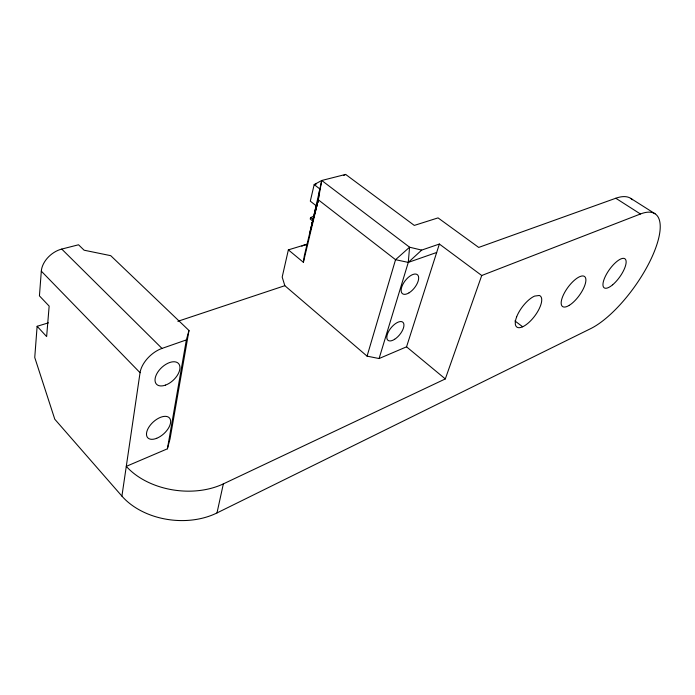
<?xml version="1.0" encoding="UTF-8"?>
<svg xmlns="http://www.w3.org/2000/svg" width="695" height="695" viewBox="0 0 695 695"><rect width="100%" height="100%" fill="white"/><g stroke="black" fill="none" stroke-linecap="round" stroke-linejoin="round"><path stroke-width="1.04" d="M48.407 322.854L37.122 326.285L34.75 357.499L54.792 419.241L121.912 496.108A66.06 47.051 6.5 0 0 216.988 512.936L590.559 328.692A71.489 25.446 -54.4 0 0 652.979 254.77A71.489 25.446 -54.4 0 0 640.434 213.99L615.796 198.249L478.707 247.429L438.041 217.891L414.298 225.415L345.641 174.419L321.75 180.483L314.175 184.601L310.3 201.159L315.808 205.459L315.547 208.491L304.306 255.856L303.385 262.31L288.364 249.87L282.187 277.079L284.837 285.688L367.073 356.144L379.088 358.542L406.549 346.831L439.37 244.041L481.731 275.507L640.434 213.99M481.731 275.507L445.313 378.923L223.347 483.885A67.415 46.548 7.2 0 1 126.29 466.354L167.399 448.822L170.049 438.849L188.979 330.499L110.722 255.673L84.112 250.209L78.535 244.779L61.751 249.071A21.224 14.499 -39.8 0 0 41.309 271.146L39.433 295.87L49.154 306.095L46.635 336.571L37.122 326.285M379.088 358.542L408.286 262.397L409.572 247.203L321.75 180.483L314.34 213.695L318.293 199.795L321.75 180.483M303.385 262.31L318.293 199.795L319.752 188.884L314.175 184.601L316.242 184.071M121.912 496.108L140.051 372.711A23.013 13.292 -43 0 1 161.996 348.421L186.356 339.916L188.979 330.499M167.399 448.822L186.356 339.916M216.988 512.936L223.347 483.885M314.322 215.632A11.294 6.603 -52 0 1 310.587 217.509L310.222 219.055L313.488 221.644M309.848 232.582L318.293 199.795L395.551 259.695L408.286 262.397L436.677 252.476M310.682 229.072L318.293 199.795L312.055 223.286M311.586 225.258L318.293 199.795M367.073 356.144L395.551 259.695L409.572 247.203L421.674 250.104L439.37 244.041M408.286 262.397L421.674 250.104M343.738 175.444L345.641 174.419M177.842 321.307L284.837 285.688M288.364 249.87L307.711 243.988M630.808 198.414L655.055 213.773M514.926 320.925L522.649 326.772M310.587 217.509L313.045 219.446M406.549 346.831L445.313 378.923M61.751 249.071L161.996 348.421M41.309 271.146L140.051 372.711M301.821 246.186A10.981 6.238 -50.3 0 1 306.095 244.883M615.796 198.249A70.499 26.688 -54.6 0 1 632.45 199.743M516.637 316.885L515.855 319.231A19.469 7.697 -53 0 0 516.811 327.058L517.923 327.58A19.469 7.697 -53 0 0 539.164 308.841L540.25 306.399A19.469 7.697 -53 0 0 539.32 295.471L534.637 296.079A19.469 7.697 -53 0 0 516.637 316.885M569.274 305.331L567.528 306.269A18.609 6.976 -53.7 0 1 562.802 296.27A18.609 6.976 -53.7 0 1 579.795 276.636L581.394 276.097A18.609 6.976 -53.7 0 1 584.252 286.774A18.609 6.976 -53.7 0 1 569.274 305.331M394.673 339.264A11.719 5.517 -50.6 0 0 403.126 322.497A11.719 5.517 -50.6 0 0 388.331 331.984A11.719 5.517 -50.6 0 0 394.673 339.264M156.714 438.293A14.691 7.906 -42.4 0 0 169.841 418.477A14.691 7.906 -42.4 0 0 149.147 426.73A14.691 7.906 -42.4 0 0 156.714 438.293M409.06 292.821A12.076 5.855 -51.9 0 0 417.886 275.22A12.076 5.855 -51.9 0 0 402.779 284.524A12.076 5.855 -51.9 0 0 409.06 292.821M165.506 385.099A15.099 8.583 -43.3 0 0 179.154 364.389A15.099 8.583 -43.3 0 0 157.826 372.068A15.099 8.583 -43.3 0 0 165.506 385.099M612.677 284.768A17.844 6.342 -54.4 0 0 625.404 259.244A17.844 6.342 -54.4 0 0 605.562 275.932A17.844 6.342 -54.4 0 0 612.677 284.768"/></g></svg>
